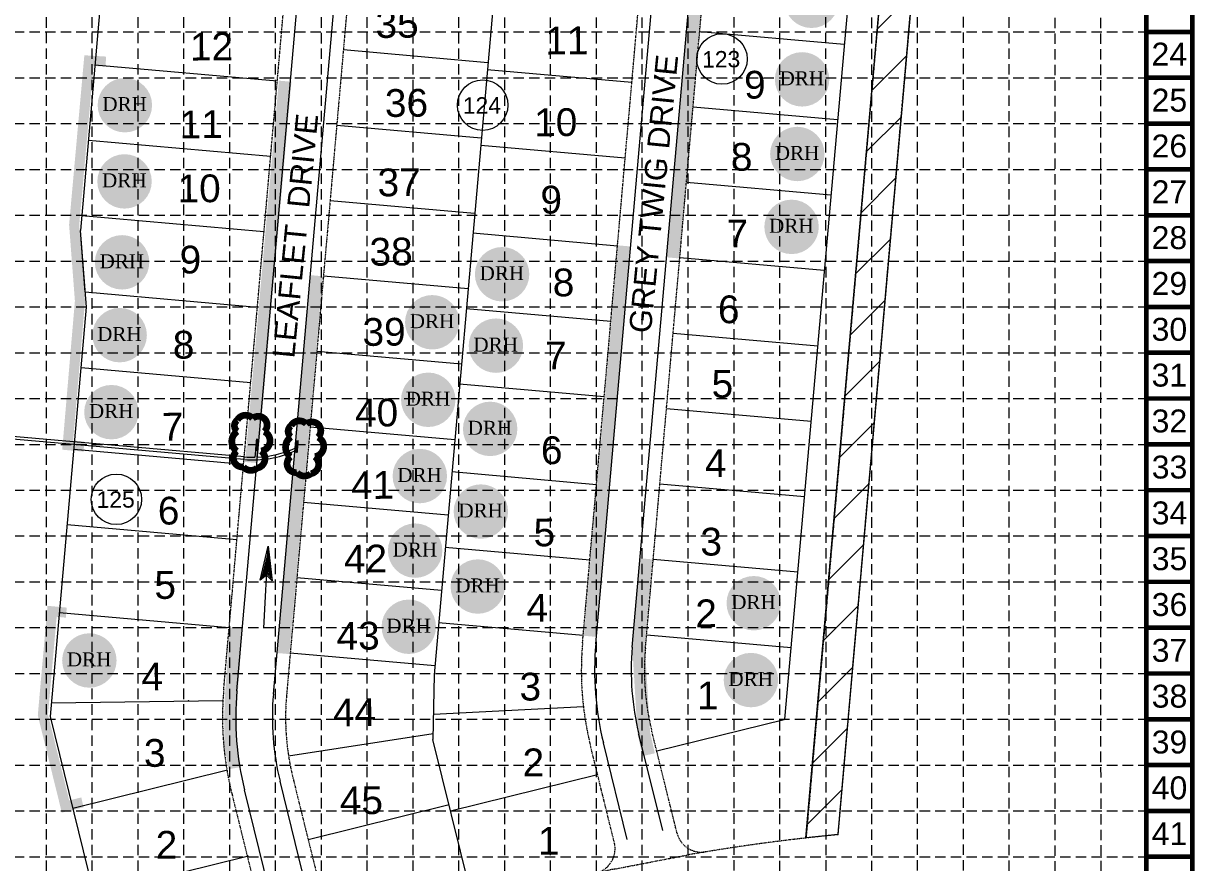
# Model space of a CAD drawing. Header units: inches. Extents: x 63409 to 64866, y 66737 to 69065.
# Drawn here: x 63938 to 64866, y 67534 to 68199 of the extents above; entities that cross this region are included whole.
import ezdxf
from ezdxf.enums import TextEntityAlignment as Align

# ---------------------------------------------------------------- set-up
doc = ezdxf.new("R2010")
doc.units = ezdxf.units.IN
doc.header["$MEASUREMENT"] = 0
for name, pattern in [('DASHDOT', [1, 0.5, -0.25, 0, -0.25]), ('DASHED', [0.75, 0.5, -0.25]), ('DIVIDE', [1.25, 0.5, -0.25, 0, -0.25, 0, -0.25]), ('HIDDEN', [0.375, 0.25, -0.125])]:
    doc.linetypes.add(name, pattern=pattern)
for name, color, linetype, lineweight in [('10', 7, 'Continuous', 0), ('12', 7, 'Continuous', 0), ('27', 7, 'Continuous', 0), ('31', 7, 'Continuous', 0), ('32', 7, 'Continuous', 0), ('33', 7, 'Continuous', 0), ('43', 7, 'Continuous', 0), ('44', 7, 'Continuous', 0), ('DR HORTON LOT', 7, 'Continuous', 0), ('LOT NUMBERS', 7, 'Continuous', 0)]:
    doc.layers.add(name, color=color, linetype=linetype, lineweight=lineweight)
for name, color, linetype in [('ARROWS', 7, 'Continuous'), ('BASE', 7, 'Continuous'), ('EROSION BLANKET', 84, 'Continuous'), ('GRID', 254, 'DASHED'), ('LEGEND', 7, 'Continuous'), ('SILT FENCE', 200, 'Continuous')]:
    doc.layers.add(name, color=color, linetype=linetype)
doc.styles.add('DRHorton', font='dutcheb.ttf')
doc.styles.get("Standard").update_dxf_attribs({"font": 'ARIAL.TTF'})

# ---------------------------------------------------------------- blocks, each defined once
blk = doc.blocks.new('DRHorton')
h = blk.add_hatch(color=1)
h.paths.add_polyline_path([(78.7, 25.78, 1), (40.43, 25.78, 1)])
h.paths.add_polyline_path([(42.33, 17.91), (76.5, 17.91), (76.5, 34.87), (42.33, 34.87)], flags=24)
at = {"layer": 'BASE', "color": 176, "style": 'DRHorton'}
blk.add_text('DRH', height=9.814, dxfattribs=at).set_placement((59.39, 21.64), align=Align.CENTER)

msp = doc.modelspace()

# ---------------------------------------------------------------- hatches: boundary and pattern name
at = {"layer": '33', "linetype": 'Continuous', "lineweight": 0}
h = msp.add_hatch(dxfattribs=at)
h.set_pattern_fill('ANSI31', color=256, scale=250, style=0)
h.paths.add_polyline_path([(64661.98, 68785.06), (64686.94, 68784.91), (64686.88, 68733.26), (64583.08, 67555.97), (64557.81, 67553.24), (64662.31, 68737.27)])

# ---------------------------------------------------------------- linework, layer by layer
at = {"layer": '12', "color": 7, "linetype": 'DASHDOT', "lineweight": 0}
msp.add_line((64662.11, 68736.79), (64557.95, 67553.14), dxfattribs=at)
at = {"layer": '27', "color": 7, "linetype": 'Continuous', "lineweight": 0}
for p, q in [((64391.29, 67706.96), (64463.95, 68532.61)), ((64420.18, 67704.42), (64492.84, 68530.07)), ((64106.93, 67669.72), (64158.81, 68259.27)), ((64135.82, 67667.18), (64187.7, 68256.73)), ((64444.39, 67558.97), (64425.5, 67635.54)), ((64416.24, 67552.02), (64397.34, 67628.59)), ((64167.59, 67491.09), (64141.14, 67598.3)), ((64139.44, 67484.15), (64112.98, 67591.35))]:
    msp.add_line(p, q, dxfattribs=at)
for centre, radius, start, end in [((64629.87, 67685.96), 239.5, 174.97066, 193.86084), ((64629.87, 67685.96), 210.5, 174.97083, 193.86084), ((64345.51, 67648.72), 239.5, 174.97075, 193.86083), ((64345.51, 67648.72), 210.5, 174.97084, 193.86083)]:
    msp.add_arc(centre, radius, start, end, dxfattribs=at)
at = {"layer": '31', "color": 7, "linetype": 'DIVIDE', "lineweight": 0}
msp.add_lwpolyline([(64012.68, 67432.26), (64182.58, 67474.19), (64357.64, 67517.38, -0.007964), (64406.07, 67528.52), (64465.06, 67539.91, -0.019122), (64583.28, 67555.76), (64686.92, 68733.46), (64686.94, 68784.94), (63640.37, 68791.1), (63620.38, 68791.09)], format="xyb", dxfattribs=at)
at = {"layer": '32', "color": 7, "linetype": 'DIVIDE', "lineweight": 0}
for p, q in [((64380.83, 67707.88), (64453.49, 68533.53)), ((64430.64, 67703.5), (64503.3, 68529.15)), ((64096.47, 67670.64), (64148.35, 68260.19)), ((64198.16, 68255.81), (64146.28, 67666.26)), ((64455.67, 67557.1), (64435.69, 67638.05)), ((64406.04, 67549.53), (64387.15, 67626.07)), ((64151.33, 67600.81), (64177.79, 67493.6)), ((64102.79, 67588.83), (64129.24, 67481.63))]:
    msp.add_line(p, q, dxfattribs=at)
for centre, radius, start, end in [((64629.87, 67685.96), 250, 174.97082, 193.86084), ((64629.87, 67685.96), 200, 174.97082, 193.86084), ((64345.51, 67648.72), 250, 174.97084, 193.86083), ((64345.51, 67648.72), 200, 174.97083, 193.86084), ((64475.09, 67561.89), 20, 193.86083, 279.33453), ((64386.62, 67544.74), 20, 282.60282, 13.86083)]:
    msp.add_arc(centre, radius, start, end, dxfattribs=at)
at = {"layer": '33', "linetype": 'Continuous', "lineweight": 0}
msp.add_line((64541.08, 67647.28), (64641.5, 68777.43), dxfattribs=at)
at = {"layer": '33', "color": 7, "linetype": 'Continuous', "lineweight": 0}
for p, q in [((64332.64, 68472.11), (64263.16, 67682.56)), ((63999.44, 68222.08), (63982.94, 68034.52)), ((64588.2, 68182.11), (64473.65, 68192.2)), ((64305.85, 68167.65), (64191.29, 68177.73)), ((64138.92, 68153.03), (63994.48, 68165.74)), ((64305.37, 68162.17), (64419.92, 68152.09)), ((64582.94, 68122.35), (64468.39, 68132.43)), ((64300.59, 68107.88), (64186.03, 68117.96)), ((64133.66, 68093.26), (63989.22, 68105.97)), ((64300.11, 68102.4), (64414.66, 68092.32)), ((64577.68, 68062.58), (64463.13, 68072.66)), ((64295.33, 68048.11), (64180.77, 68058.19)), ((64128.4, 68033.49), (63983.96, 68046.21)), ((63986.72, 67985.73), (63982.94, 68034.52)), ((63987.64, 67973.88), (63982.94, 68034.52)), ((64293.97, 68032.67), (64408.53, 68022.59)), ((64572.42, 68002.81), (64457.87, 68012.89)), ((64290.07, 67988.34), (64175.51, 67998.42)), ((64123.15, 67973.73), (63986.72, 67985.73)), ((63959.09, 67649.44), (63987.64, 67973.88)), ((64288.71, 67972.9), (64403.27, 67962.82)), ((64567.16, 67943.04), (64452.61, 67953.12)), ((64284.81, 67928.57), (64170.25, 67938.65)), ((64117.89, 67913.96), (63983.41, 67925.79)), ((64283.45, 67913.13), (64398.01, 67903.05)), ((64561.91, 67883.27), (64447.35, 67893.35)), ((64112.71, 67853.18), (63900.89, 67871.82)), ((64112.89, 67855.17), (63900.94, 67873.82)), ((64279.55, 67868.8), (64164.99, 67878.88)), ((64112.19, 67849.21), (63977.71, 67861.04)), ((64121.54, 67859.91), (64121.09, 67854.87)), ((64123.28, 67859.75), (64122.85, 67854.92)), ((64277.32, 67843.49), (64391.88, 67833.41)), ((64556.65, 67823.5), (64442.09, 67833.58)), ((64274.29, 67809.03), (64159.73, 67819.12)), ((64106.93, 67789.44), (63972.45, 67801.27)), ((64272.06, 67783.72), (64386.62, 67773.64)), ((64551.39, 67763.73), (64436.83, 67773.81)), ((64269.03, 67749.27), (64154.47, 67759.35)), ((64100.79, 67719.71), (63966.31, 67731.54)), ((64266.8, 67723.95), (64381.36, 67713.87)), ((64546.13, 67703.96), (64431.75, 67714.03)), ((64263.77, 67689.5), (64149.21, 67699.58)), ((64263.16, 67682.56), (64262.29, 67631.17)), ((63960.03, 67660.15), (64095.86, 67662.01)), ((64381.54, 67657.13), (64262.63, 67650.94)), ((64012.68, 67432.26), (63959.09, 67649.44)), ((64439.62, 67622.16), (64540.63, 67647.08)), ((64147.92, 67618.17), (64262.37, 67635.92)), ((64294.23, 67501.74), (64262.29, 67631.17)), ((63977, 67576.84), (64099.43, 67607.05)), ((64392.77, 67603.28), (64276.27, 67574.53)), ((64163.37, 67552.05), (64275.02, 67579.6)), ((63993.77, 67508.88), (64116.2, 67539.09))]:
    msp.add_line(p, q, dxfattribs=at)
at = {"layer": '33', "linetype": 'Continuous', "lineweight": 0, "flags": 128}
msp.add_lwpolyline([(64661.98, 68785.06), (64686.94, 68784.91), (64686.88, 68733.26), (64583.08, 67555.97), (64557.81, 67553.24), (64662.31, 68737.27)], close=True, dxfattribs=at)
at = {"layer": '33', "color": 7, "linetype": 'Continuous', "lineweight": 0}
for radius, start, end in [(79, 272.20467, 294.82239), (81, 264.97087, 294.01373), (79, 264.97087, 270.92698)]:
    msp.add_arc((64119.82, 67933.86), radius, start, end, dxfattribs=at)
msp.add_point((64068.65, 67661.76), dxfattribs=at)
at = {"layer": '43', "color": 7, "linetype": 'Continuous', "lineweight": 0}
for points in [[(64124.51, 67869.43), (64123.65, 67859.72), (64122.02, 67869.65), (64121.16, 67859.94)], [(64156.03, 67868.27), (64155.15, 67858.31), (64153.54, 67868.49), (64152.66, 67858.53)]]:
    msp.add_solid(points, dxfattribs=at)
at = {"layer": '44', "color": 7, "linetype": 'Continuous', "lineweight": 0}
for centre in [(64491.3, 68170.55), (64301.69, 68134), (64011.44, 67821.54)]:
    msp.add_circle(centre, 20, dxfattribs=at)
at = {"layer": 'ARROWS', "color": 7, "linetype": 'Continuous', "lineweight": 0}
for p, q in [((64125.27, 67757.44), (64131.73, 67784.33)), ((64131.69, 67779.73), (64126.6, 67759.77)), ((64128.23, 67719.53), (64131.73, 67784.33)), ((64133.98, 67759.18), (64131.69, 67779.73)), ((64131.73, 67784.33), (64134.86, 67756.92)), ((64131.47, 67775.73), (64127.94, 67762.31)), ((64131.27, 67772.14), (64128.86, 67764.46)), ((64131.12, 67769.34), (64130.17, 67766.59)), ((64131.71, 67765.31), (64131.12, 67769.34)), ((64132.44, 67764.07), (64131.27, 67772.14)), ((64133.11, 67761.63), (64131.47, 67775.73)), ((64125.27, 67757.44), (64130.4, 67763.37)), ((64130.3, 67761.58), (64125.27, 67757.44)), ((64126.6, 67759.77), (64130.45, 67764.37)), ((64127.94, 67762.31), (64130.5, 67765.17)), ((64128.86, 67764.46), (64130.55, 67766.17)), ((64130.17, 67766.59), (64130.97, 67766.55)), ((64134.86, 67756.92), (64130.3, 67761.58)), ((64130.4, 67763.37), (64133.98, 67759.18)), ((64130.45, 67764.37), (64133.11, 67761.63)), ((64130.5, 67765.17), (64132.44, 67764.07)), ((64130.55, 67766.17), (64131.71, 67765.31))]:
    msp.add_line(p, q, dxfattribs=at)
at = {"layer": 'BASE', "const_width": 3.63}
for points in [[(64864.02, 66739.24), (64864.02, 69063.68), (63411.24, 69063.68), (63411.24, 66739.24)], [(64827.7, 66775.56), (64827.7, 69027.36), (63447.56, 69027.36), (63447.56, 66775.56)]]:
    msp.add_lwpolyline(points, close=True, dxfattribs=at)
for points in [[(64864.02, 68192.01), (64827.7, 68192.01)], [(64864.02, 68155.7), (64827.7, 68155.7)], [(64864.02, 68119.38), (64827.7, 68119.38)], [(64864.02, 68083.06), (64827.7, 68083.06)], [(64864.02, 68046.74), (64827.7, 68046.74)], [(64864.02, 68010.42), (64827.7, 68010.42)], [(64864.02, 67974.1), (64827.7, 67974.1)], [(64864.02, 67937.78), (64827.7, 67937.78)], [(64864.02, 67901.46), (64827.7, 67901.46)], [(64864.02, 67865.14), (64827.7, 67865.14)], [(64864.02, 67828.82), (64827.7, 67828.82)], [(64864.02, 67792.5), (64827.7, 67792.5)], [(64864.02, 67756.18), (64827.7, 67756.18)], [(64864.02, 67719.86), (64827.7, 67719.86)], [(64864.02, 67683.54), (64827.7, 67683.54)], [(64864.02, 67647.22), (64827.7, 67647.22)], [(64864.02, 67610.9), (64827.7, 67610.9)], [(64864.02, 67574.58), (64827.7, 67574.58)], [(64864.02, 67538.27), (64827.7, 67538.27)]]:
    msp.add_lwpolyline(points, dxfattribs=at)
at = {"layer": 'EROSION BLANKET', "linetype": 'Continuous', "lineweight": 0, "const_width": 10, "flags": 128}
for points in [[(64452.31, 68012.94), (64478.68, 68312.77)], [(64145.15, 68152.98), (64118.39, 67850.74)], [(64386.89, 67712.97), (64392.95, 67783.34), (64400.86, 67871.72), (64414.03, 68022.41)], [(64169.97, 67998.81), (64143.52, 67699.33)], [(64433.24, 67619.17), (64429.37, 67636.42), (64425.12, 67707.1), (64431.21, 67774.42)], [(64106.4, 67719.56), (64102.19, 67662.47), (64101.8, 67627.6), (64105.27, 67608.51)]]:
    msp.add_lwpolyline(points, dxfattribs=at)
at = {"layer": 'GRID', "color": 252, "linetype": 'HIDDEN', "lineweight": 0, "ltscale": 33}
for p, q in [((63956.03, 66920.77), (63956.03, 69027.36)), ((63992.35, 66920.76), (63992.35, 69027.36)), ((64028.67, 66920.75), (64028.67, 69027.36)), ((64064.99, 66920.75), (64064.99, 69027.36)), ((64101.31, 66920.74), (64101.31, 69027.36)), ((64137.63, 66920.74), (64137.63, 69027.36)), ((64173.95, 66920.73), (64173.95, 69027.36)), ((64210.27, 66920.73), (64210.27, 69027.36)), ((64246.59, 66920.72), (64246.59, 69027.36)), ((64282.91, 66920.72), (64282.91, 69027.36)), ((64319.23, 66920.71), (64319.23, 69027.36)), ((64355.55, 66920.7), (64355.55, 69027.36)), ((64391.87, 66920.7), (64391.87, 69027.36)), ((64428.19, 66920.69), (64428.19, 69027.36)), ((64464.68, 66920.77), (64464.51, 69027.36)), ((64500.96, 66920.95), (64500.83, 69027.36)), ((64537.25, 66920.52), (64537.15, 69027.36)), ((64573.9, 66920.85), (64573.63, 69028.18)), ((64610.03, 66920.47), (64609.94, 69028.18)), ((64646.38, 66920.92), (64646.26, 69028.18)), ((64682.76, 66921.04), (64682.58, 69028.18)), ((64719.01, 66920.72), (64718.9, 69028.18)), ((64755.41, 66920.25), (64755.22, 69028.18)), ((64791.75, 66920.35), (64791.54, 69028.18)), ((63447.56, 68192.01), (64827.7, 68192.01)), ((63447.56, 68155.7), (64827.7, 68155.7)), ((63447.56, 68119.38), (64827.7, 68119.38)), ((63447.56, 68083.06), (64827.7, 68083.06)), ((63447.56, 68046.74), (64827.7, 68046.74)), ((63447.56, 68010.42), (64827.7, 68010.42)), ((63447.56, 67974.1), (64827.7, 67974.1)), ((63447.56, 67937.78), (64827.7, 67937.78)), ((63447.56, 67901.46), (64827.7, 67901.46)), ((63447.56, 67865.14), (64827.7, 67865.14)), ((63447.56, 67828.82), (64827.7, 67828.82)), ((63447.56, 67792.5), (64827.7, 67792.5)), ((63447.56, 67756.18), (64827.7, 67756.18)), ((63447.56, 67719.86), (64827.7, 67719.86)), ((63447.56, 67683.54), (64827.7, 67683.54)), ((63447.56, 67647.22), (64827.7, 67647.22)), ((63447.56, 67610.9), (64827.7, 67610.9)), ((63447.56, 67574.58), (64827.7, 67574.58)), ((63447.56, 67538.27), (64827.7, 67538.27))]:
    msp.add_line(p, q, dxfattribs=at)
at = {"layer": 'LEGEND', "color": 170, "ltscale": 100, "const_width": 5.33}
for points in [[(64106.9, 67859.79, 0.520567), (64106.9, 67859.79, 0.765195), (64111.98, 67847.28, 0.417879), (64122.86, 67846.32, 0.6649), (64126.07, 67859.89, 0.744833), (64128.63, 67875.28, 0.975642), (64119.44, 67885.74, 0.520567), (64107.23, 67884.31, 0.520567), (64107.32, 67875.43, 0.540264), (64106.9, 67859.79)], [(64149.47, 67855.33, 0.520567), (64149.47, 67855.33, 0.765195), (64154.55, 67842.82, 0.417879), (64165.43, 67841.87, 0.6649), (64168.64, 67855.43, 0.744833), (64171.19, 67870.82, 0.975642), (64162.01, 67881.28, 0.520567), (64149.8, 67879.85, 0.520567), (64149.89, 67870.97, 0.540264), (64149.47, 67855.33)]]:
    msp.add_lwpolyline(points, format="xyb", close=True, dxfattribs=at)
at = {"layer": 'SILT FENCE', "linetype": 'Continuous', "lineweight": 0, "const_width": 8, "flags": 128}
for points in [[(64003.06, 68168.49), (63989.68, 68169.29), (63977.97, 68039.14), (63982.57, 67978.83), (63972.83, 67864.53), (63985.74, 67863.37)], [(63971.75, 67731.76), (63960.47, 67732.81), (63953.2, 67650.68), (63971.12, 67578.09), (63984.54, 67581.38)]]:
    msp.add_lwpolyline(points, dxfattribs=at)

# ---------------------------------------------------------------- block references
at = {"layer": 'DR HORTON LOT', "linetype": 'Continuous', "lineweight": 0, "xscale": 1.127548441865656, "yscale": 1.127548441872932, "zscale": 1.127548441862433}
for p in [(64495.14, 68187.64), (64487.66, 68125.36), (63950.99, 68104.88), (64483.87, 68066.22), (63950.73, 68044.48), (64479.32, 68008.44), (63948.78, 67980.34), (64249.92, 67970.89), (64194.58, 67932.83), (63946.86, 67922.62), (64245.02, 67914.3), (64191.4, 67871.39), (63940.33, 67861.58), (64240.46, 67848.33), (64184.73, 67810.93), (64233.1, 67782.79), (64181.01, 67751.83), (64230.65, 67723.38), (64449.33, 67710.14), (64175.98, 67691.49), (63922.85, 67664.76), (64447.1, 67649.23)]:
    msp.add_blockref('DRHorton', p, dxfattribs=at)

# ---------------------------------------------------------------- texts
at = {"layer": '10', "color": 7, "linetype": 'Continuous', "lineweight": 0}
for s, p in [('GREY TWIG DRIVE', (64428.39, 68064.58)), ('LEAFLET  DRIVE', (64144.5, 68031.31))]:
    msp.add_text(s, height=17.5, rotation=84.35504, dxfattribs=at).set_placement(p, align=Align.TOP_CENTER)
at = {"layer": '44', "color": 7, "linetype": 'Continuous', "lineweight": 0}
for s, p in [('123', (64490.7, 68170.39)), ('124', (64301.09, 68133.85)), ('125', (64010.84, 67821.39))]:
    msp.add_text(s, height=13, rotation=0.53, dxfattribs=at).set_placement(p, align=Align.MIDDLE)
at = {"layer": 'BASE'}
for s, p in [('24', (64845.81, 68174.43)), ('25', (64845.87, 68137.93)), ('26', (64845.87, 68101.61)), ('27', (64845.87, 68065.29)), ('28', (64845.87, 68028.97)), ('29', (64845.87, 67992.65)), ('30', (64845.87, 67956.33)), ('31', (64845.87, 67920.01)), ('32', (64845.87, 67883.69)), ('33', (64845.98, 67847.13)), ('34', (64845.98, 67810.81)), ('35', (64845.98, 67774.49)), ('36', (64845.98, 67738.17)), ('37', (64845.98, 67701.85)), ('38', (64845.98, 67665.53)), ('39', (64845.98, 67629.21)), ('40', (64845.98, 67592.89)), ('41', (64845.98, 67556.57))]:
    msp.add_text(s, height=18.16, dxfattribs=at).set_placement(p, align=Align.MIDDLE_CENTER)
at = {"layer": 'LOT NUMBERS', "color": 7, "linetype": 'Continuous', "lineweight": 0}
for s, p in [('35', (64233.85, 68198.38)), ('11', (64368.34, 68185.25)), ('12', (64086.81, 68180.64)), ('9', (64517.39, 68150.19)), ('36', (64241.3, 68135.78)), ('10', (64359.59, 68120.44)), ('11', (64078.66, 68118.8)), ('8', (64506.9, 68093.02)), ('37', (64235.47, 68072.83)), ('10', (64077.03, 68067.98)), ('9', (64356.04, 68059.1)), ('7', (64503.58, 68032.25)), ('38', (64229.09, 68017.87)), ('9', (64070.12, 68011.61)), ('8', (64365.72, 67993.48)), ('6', (64496.63, 67972.17)), ('39', (64223.57, 67954.32)), ('8', (64064.65, 67944.12)), ('7', (64359.8, 67935.57)), ('5', (64491.63, 67912.94)), ('40', (64217.62, 67890.29)), ('7', (64055.95, 67879.15)), ('6', (64356.38, 67860.51)), ('4', (64486.39, 67850.14)), ('41', (64214.42, 67832.9)), ('6', (64052.79, 67812.61)), ('5', (64350.57, 67795.19)), ('3', (64482.74, 67788.01)), ('42', (64208.84, 67774.71)), ('5', (64050.06, 67753.53)), ('4', (64345, 67735.55)), ('2', (64478.75, 67731.36)), ('43', (64202.98, 67713.42)), ('4', (64039.77, 67681.15)), ('3', (64339.42, 67673.1)), ('1', (64479.99, 67666.04)), ('44', (64200.15, 67652.74)), ('3', (64041.77, 67620.57)), ('2', (64341.88, 67613.23)), ('45', (64205.58, 67582.85)), ('2', (64051.16, 67547.9)), ('1', (64353.97, 67550.88))]:
    msp.add_text(s, height=22, rotation=0.53, dxfattribs=at).set_placement(p, align=Align.MIDDLE)

doc.saveas('drawing.dxf')
